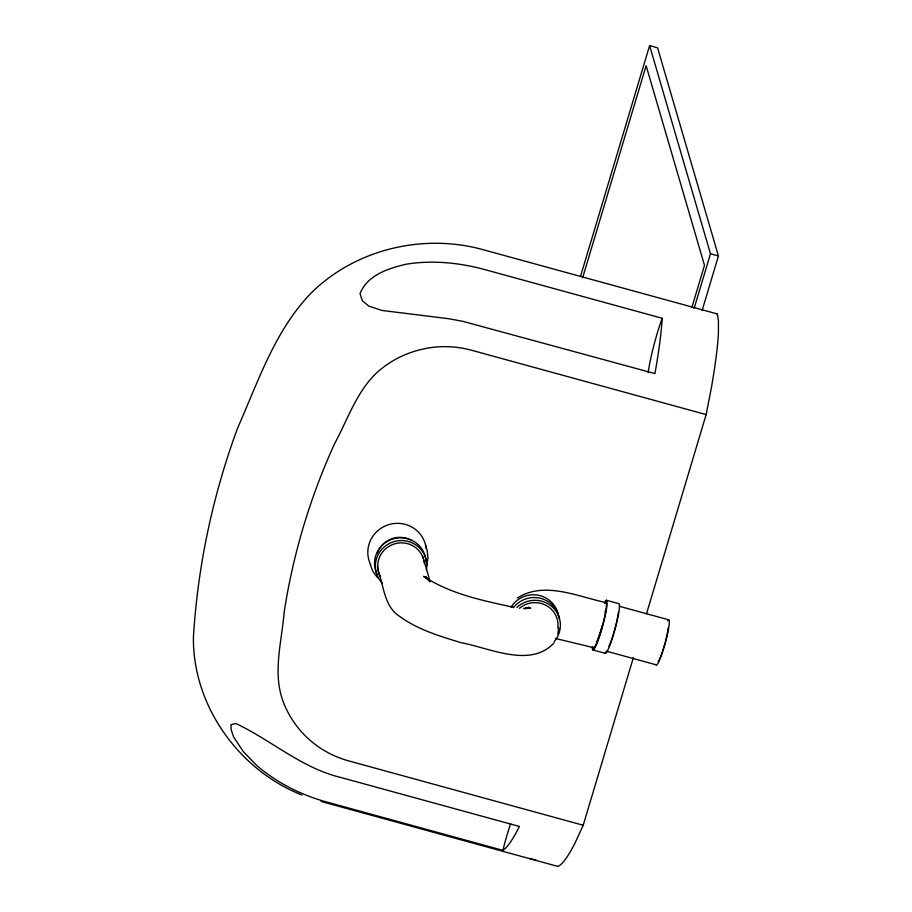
<?xml version="1.0" encoding="UTF-8"?>
<svg xmlns="http://www.w3.org/2000/svg" width="912" height="912" viewBox="0 0 912 912"><rect width="100%" height="100%" fill="white"/><g stroke="black" fill="none" stroke-linecap="round" stroke-linejoin="round"><path stroke-width="1.37" d="M557.779 634.057L558.714 628.129M426.805 565.326L427.979 557.927L427.169 550.495L425.528 544.863M646.505 613.787L706.139 414.595L711.143 389.025A208.301 24.852 -74.7 0 0 718.405 333.689L718.439 320.887L717.356 314.15A11.685 1.391 -74.7 0 0 716.821 314.024M502.922 850.36A208.301 24.852 -74.7 0 0 519.384 826.454L341.27 777.594C301.895 768.292 271.4 740.236 235.741 723.455L230.953 724.766L231.169 729.725L233.654 737.044L243.458 751.773L256.557 765.316C276.29 782.291 299.809 794.42 324.82 801.5L502.922 850.36L504.325 844.717A42.955 5.13 -74.7 0 1 510.595 823.798M580.579 276.176L649.606 45.6L657.563 47.789L718.439 255.953L702.092 310.547M582.643 277.772L646.118 65.71L704.486 265.301L691.832 307.595M694.135 308.359L710.471 253.764L649.606 45.6M321.024 801.431L555.34 865.727L558.19 866.4L559.124 865.784A208.301 24.852 -74.7 0 0 575.586 841.879L583.201 825.246L633.441 657.438M662.203 318.277A208.301 24.852 -74.7 0 1 654.941 373.601L462.897 321.343L448.59 318.71L381.957 310.445L368.847 306.147L362.303 300.675L360.023 293.641C367.331 275.071 388.501 268.322 406.239 264.206L406.581 264.138C432.47 260 458.896 262.656 484.101 269.405L662.203 318.277L660.527 322.939A42.955 5.13 -74.7 0 0 648.17 372.689M554.154 642.789C530.374 668.667 489.254 647.782 460.845 642.629C439.698 636.143 417.764 629.645 399.707 616.421C384.397 606.811 383.941 586.758 378.377 571.436M517.332 598.078C544.019 580.727 577.741 596.608 605.716 602.524M524.457 608.885L528.983 607.301L525.209 608.486L530.761 608.19L523.442 608.338M513.524 607.267C482.665 600.563 450.232 594.008 423.556 576.281L428.081 579.61L425.927 576.772L429.78 581.845M555.465 638.446L593.723 647.691M710.471 253.764L718.439 255.953M717.231 313.922L482.733 249.592C424.023 233.347 357.47 248.771 313.204 291.008L313.078 291.122C275.527 328.468 258.62 380.612 237.656 427.99C212.792 495.17 197.767 565.885 193.401 637.397L193.401 637.716C192.888 705.865 239.024 770.161 301.895 795.002M706.139 414.595L471.823 350.311A101.312 98.758 -16.3 0 0 437.452 346.902C418.38 348.373 399.787 355.11 384.385 366.487C358.678 385.012 349.171 416.864 334.693 443.483A660.801 644.123 -16.3 0 0 284.122 612.397C281.762 642.208 272.061 673.774 283.678 702.901C290.461 720.4 302.579 735.585 317.855 746.426A101.312 98.758 -16.3 0 0 348.897 760.961L583.201 825.246M606.32 600.244L618.655 603.63A25.787 3.078 -74.7 0 1 614.608 630.808A25.787 3.078 -74.7 0 1 604.793 652.753M619.373 606.275L668.564 619.772M606.024 651.065L656.583 664.939M593.119 649.971L605.454 653.357M529.484 858.374L536.119 860.198M377.522 577.661L373.019 571.687L370.272 564.745M423.818 560.048L430.111 581.594M370.796 564.961A29.332 28.591 -16.3 0 1 388.945 524.582A29.332 28.591 -16.3 0 1 426.178 548.545M377.431 552.934A23.427 22.834 -16.3 0 1 411.654 540.531M422.712 556.388A23.427 22.834 -16.3 0 1 423.407 558.668M618.507 611.918A23.427 2.793 -74.7 0 1 617.983 615.235M617.755 616.455A23.427 2.793 -74.7 0 1 616.934 620.434M616.626 621.824A23.427 2.793 -74.7 0 1 608.942 646.505M605.203 601.339A25.787 3.078 -74.7 0 1 602.273 627.422A25.787 3.078 -74.7 0 1 592.287 647.11M604.702 603.516A23.427 2.793 -74.7 0 1 602.843 624.253A23.427 2.793 -74.7 0 1 593.119 647.144M605.511 610.208A21.056 2.508 -74.7 0 1 605.112 612.83M602.171 625.666A21.056 2.508 -74.7 0 1 599.857 633.407M599.458 634.592A21.056 2.508 -74.7 0 1 597.896 638.924M597.394 640.167A21.056 2.508 -74.7 0 1 596.459 642.31M513.388 607.711A25.787 25.137 -16.3 0 1 540.451 598.295A25.787 25.137 -16.3 0 1 559.352 619.043M511.062 607.141A25.787 25.137 -16.3 0 1 538.331 595.251A25.787 25.137 -16.3 0 1 558.543 616.284M519.43 608.327A23.427 22.834 -16.3 0 1 545.752 605.215A23.427 22.834 -16.3 0 1 557.825 628.117M516.899 607.495A25.787 25.137 -16.3 0 1 552.33 606.947A25.787 25.137 -16.3 0 1 554.245 641.546M380.566 576.977A23.427 22.834 -16.3 0 1 394.417 543.905A23.427 22.834 -16.3 0 1 424.399 563.593M377.693 575.347A25.787 25.137 -16.3 0 1 393.585 538.753A25.787 25.137 -16.3 0 1 426.018 561.94M382.459 583.361A25.787 25.137 -16.3 0 1 393.745 541.705A25.787 25.137 -16.3 0 1 426.406 569.943M378.149 570.684A23.427 22.834 -16.3 0 1 377.511 565.942M667.55 620.764A23.427 2.793 -74.7 0 1 665.703 641.501A23.427 2.793 -74.7 0 1 655.979 664.392M668.371 627.445A21.056 2.508 -74.7 0 1 665.384 641.581M665.03 642.903A21.056 2.508 -74.7 0 1 662.716 650.655M662.317 651.841A21.056 2.508 -74.7 0 1 660.755 656.173M660.254 657.415A21.056 2.508 -74.7 0 1 658.099 661.77"/></g></svg>
